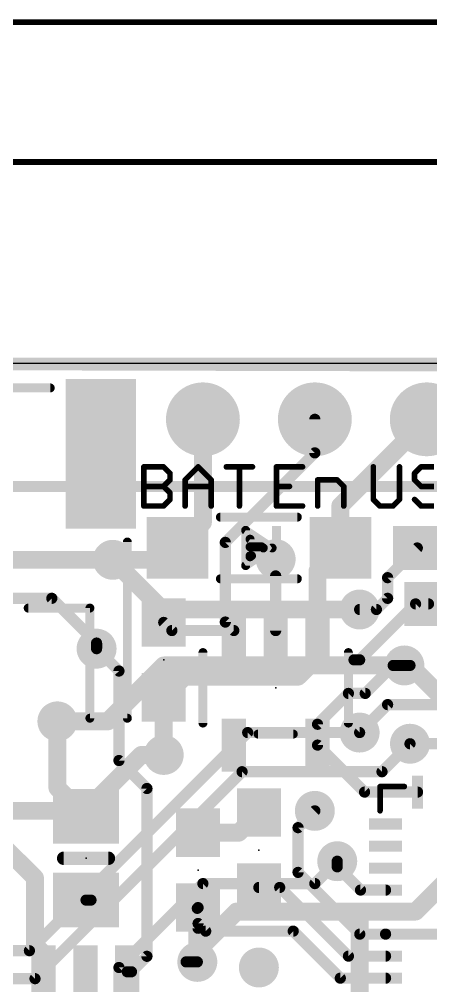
# Model space of a CAD drawing. Extents: x -9.1 to 62.5, y -8.5 to 33.
# Drawn here: x 12.34 to 21.68, y 8.73 to 30.67 of the extents above; entities that cross this region are included whole.
import ezdxf

# ---------------------------------------------------------------- set-up
doc = ezdxf.new("R2010")
doc.units = 0
for name, color, linetype in [('1', 12, 'CONTINUOUS'), ('16', 132, 'CONTINUOUS'), ('17', 110, 'CONTINUOUS'), ('18', 110, 'CONTINUOUS'), ('20', 53, 'CONTINUOUS'), ('21', 40, 'CONTINUOUS'), ('23', 40, 'CONTINUOUS'), ('47', 253, 'CONTINUOUS')]:
    doc.layers.add(name, color=color, linetype=linetype)

# ---------------------------------------------------------------- blocks, each defined once
blk = doc.blocks.new('RECT')
blk.add_solid([(-0.5, -0.5), (0.5, -0.5), (-0.5, 0.5), (0.5, 0.5)])
blk = doc.blocks.new('ROUNDP')
at = {"const_width": 0.5}
blk.add_lwpolyline([(0, -0.25, 1), (0, 0.25, 1), (0, -0.25)], format="xyb", dxfattribs=at)
blk = doc.blocks.new('ROUNDV')
at = {"const_width": 0.5}
blk.add_lwpolyline([(0, -0.25, 1), (0, 0.25, 1), (0, -0.25)], format="xyb", dxfattribs=at)

msp = doc.modelspace()

# ---------------------------------------------------------------- linework, layer by layer
at = {"layer": '1'}
for points, const_width in [([(50.927, 22.733), (0, 22.86)], 0.254), ([(16.51, 21.59), (16.51, 19.249)], 0.4064), ([(19.63, 19.63), (21.59, 21.59)], 0.4064), ([(19.05, 20.828), (19.05, 21.59)], 0.254), ([(17.018, 18.796), (19.05, 20.828)], 0.254), ([(19.63, 18.669), (19.63, 19.63)], 0.4064), ([(16.51, 19.249), (15.93, 18.669)], 0.4064), ([(15.93, 18.669), (15.6612, 18.4002)], 0.4064), ([(17.018, 16.9871), (17.018, 18.796)], 0.254), ([(19.63, 18.669), (19.111, 18.15)], 0.4064), ([(20.701, 17.995), (21.375, 18.669)], 0.254), ([(11.9232, 18.4002), (14.4642, 18.4002)], 0.4064), ([(15.6612, 18.4002), (14.4642, 18.4002)], 0.4064), ([(19.111, 18.15), (19.111, 16.7941)], 0.4064), ([(18.161, 16.7941), (18.161, 18.034)], 0.254), ([(20.701, 17.526), (20.701, 17.995)], 0.254), ([(20.701, 17.526), (20.447, 17.272)], 0.254), ([(21.336, 17.399), (20.066, 16.129)], 0.254), ([(20.447, 17.272), (20.066, 17.272)], 0.254), ([(21.629, 17.399), (21.336, 17.399)], 0.254), ([(17.211, 16.7941), (17.018, 16.9871)], 0.254), ([(15.621, 16.979), (15.8059, 16.7941)], 0.254), ([(15.8059, 16.7941), (17.211, 16.7941)], 0.254), ([(19.111, 16.19), (19.111, 16.7941)], 0.4064), ([(14.605, 15.875), (14.097, 16.383)], 0.254), ([(18.669, 15.748), (19.111, 16.19)], 0.4064), ([(20.066, 16.129), (19.939, 16.129)], 0.254), ([(20.193, 15.367), (20.828, 16.002)], 0.254), ([(20.828, 16.002), (21.082, 16.002)], 0.254), ([(14.605, 13.843), (14.605, 15.875)], 0.254), ([(15.621, 15.279), (16.09, 15.748)], 0.4064), ([(16.09, 15.748), (18.669, 15.748)], 0.4064), ([(15.621, 15.279), (15.621, 13.97)], 0.4064), ([(19.111, 14.666), (19.812, 15.367)], 0.254), ([(19.812, 15.367), (20.193, 15.367)], 0.254), ([(20.066, 14.478), (20.701, 15.113)], 0.254), ([(20.701, 15.113), (21.971, 15.113)], 0.254), ([(13.208, 14.732), (13.208, 13.224)], 0.4064), ([(19.111, 14.1939), (19.111, 14.666)], 0.254), ([(20.1779, 13.127), (19.111, 14.1939)], 0.254), ([(21.209, 14.224), (22.098, 14.224)], 0.254), ([(15.24, 13.208), (14.605, 13.843)], 0.254), ([(13.208, 13.224), (13.858, 12.574)], 0.4064), ([(15.24, 9.398), (15.24, 13.208)], 0.254), ([(21.38, 13.127), (20.1779, 13.127)], 0.254), ([(17.323, 12.204), (17.78, 12.661)], 0.4064), ([(18.669, 12.319), (19.05, 12.7)], 0.254), ([(12.7, 11.176), (11.75, 12.126)], 0.4064), ([(16.4, 12.204), (17.323, 12.204)], 0.4064), ([(18.669, 11.303), (18.669, 12.319)], 0.254), ([(19.558, 11.43), (19.558, 11.557)], 0.254), ([(20.07, 9.902), (18.669, 11.303)], 0.254), ([(20.086, 10.902), (19.558, 11.43)], 0.254), ([(12.7, 11.176), (12.7, 9.652)], 0.4064), ([(18.253, 10.961), (17.78, 10.961)], 0.254), ([(19.812, 9.402), (18.253, 10.961)], 0.254), ([(20.655, 10.902), (20.086, 10.902)], 0.254), ([(13.97, 10.674), (13.858, 10.674)], 0.254), ([(16.383, 10.487), (16.383, 9.271)], 0.4064), ([(16.4, 10.504), (16.383, 10.487)], 0.254), ([(16.4, 10.0351), (16.4, 10.504)], 0.254), ([(16.4, 10.143), (16.4, 10.504)], 0.254), ([(16.5735, 9.9695), (16.4, 10.143)], 0.254), ([(18.5599, 9.9695), (16.5735, 9.9695)], 0.254), ([(19.6274, 8.902), (18.5599, 9.9695)], 0.254), ([(20.655, 9.902), (20.07, 9.902)], 0.254), ([(20.655, 9.902), (23.88, 9.902)], 0.254), ([(12.7, 9.652), (12.893, 9.459)], 0.4064), ([(12.893, 9.459), (12.893, 9.0471)], 0.4064), ([(14.8891, 9.0471), (15.24, 9.398)], 0.254), ([(20.655, 9.402), (19.812, 9.402)], 0.254), ([(14.793, 9.0471), (14.8891, 9.0471)], 0.254), ([(20.655, 8.902), (19.6274, 8.902)], 0.254)]:
    msp.add_lwpolyline(points, dxfattribs=dict(at, const_width=const_width))
for points, const_width in [([(16.6116, 21.59, 1), (16.4084, 21.59)], 0.2032), ([(21.6618, 21.5182, 1), (21.5182, 21.6618)], 0.2032), ([(19.1135, 21.59, 1), (18.9865, 21.59)], 0.127), ([(18.9865, 20.828, 1), (19.1135, 20.828)], 0.127), ([(19.0949, 20.7831, 1), (19.0051, 20.8729)], 0.127), ([(19.7316, 19.63, 1), (19.5284, 19.63)], 0.2032), ([(19.5582, 19.7018, 1), (19.7018, 19.5582)], 0.2032), ([(16.4084, 19.249, 1), (16.6116, 19.249)], 0.2032), ([(16.5818, 19.1772, 1), (16.4382, 19.3208)], 0.2032), ([(16.0018, 18.5972, 1), (15.8582, 18.7408)], 0.2032), ([(17.0815, 18.796, 1), (16.9545, 18.796)], 0.127), ([(16.9731, 18.8409, 1), (17.0629, 18.7511)], 0.127), ([(19.7018, 18.5972, 1), (19.5582, 18.7408)], 0.2032), ([(15.8582, 18.7408, 1), (16.0018, 18.5972)], 0.2032), ([(19.5284, 18.669, 1), (19.7316, 18.669)], 0.2032), ([(21.4199, 18.6241, 1), (21.3301, 18.7139)], 0.127), ([(14.4642, 18.5018, 1), (14.4642, 18.2986)], 0.2032), ([(14.4642, 18.2986, 1), (14.4642, 18.5018)], 0.2032), ([(15.5894, 18.4721, 1), (15.7331, 18.3284)], 0.2032), ([(15.6612, 18.2986, 1), (15.6612, 18.5018)], 0.2032), ([(19.2126, 18.15, 1), (19.0094, 18.15)], 0.2032), ([(19.0392, 18.2218, 1), (19.1828, 18.0782)], 0.2032), ([(18.2245, 18.034, 1), (18.0975, 18.034)], 0.127), ([(20.7645, 17.995, 1), (20.6375, 17.995)], 0.127), ([(20.6561, 18.0399, 1), (20.7459, 17.9501)], 0.127), ([(20.6375, 17.526, 1), (20.7645, 17.526)], 0.127), ([(20.7459, 17.4811, 1), (20.6561, 17.5709)], 0.127), ([(20.066, 17.3355, 1), (20.066, 17.2085)], 0.127), ([(20.4021, 17.3169, 1), (20.4919, 17.2271)], 0.127), ([(20.447, 17.2085, 1), (20.447, 17.3355)], 0.127), ([(21.336, 17.4625, 1), (21.336, 17.3355)], 0.127), ([(21.3809, 17.3541, 1), (21.2911, 17.4439)], 0.127), ([(21.629, 17.3355, 1), (21.629, 17.4625)], 0.127), ([(17.0629, 17.032, 1), (16.9731, 16.9422)], 0.127), ([(15.6659, 17.0239, 1), (15.5761, 16.9341)], 0.127), ([(15.8059, 16.8576, 1), (15.8059, 16.7306)], 0.127), ([(15.761, 16.7492, 1), (15.8508, 16.839)], 0.127), ([(16.9545, 16.9871, 1), (17.0815, 16.9871)], 0.127), ([(17.1661, 16.7492, 1), (17.2559, 16.839)], 0.127), ([(17.211, 16.7306, 1), (17.211, 16.8576)], 0.127), ([(19.2126, 16.7941, 1), (19.0094, 16.7941)], 0.2032), ([(19.0094, 16.7941, 1), (19.2126, 16.7941)], 0.2032), ([(18.0975, 16.7941, 1), (18.2245, 16.7941)], 0.127), ([(14.1419, 16.4279, 1), (14.0521, 16.3381)], 0.127), ([(19.0094, 16.19, 1), (19.2126, 16.19)], 0.2032), ([(19.1828, 16.1182, 1), (19.0392, 16.2618)], 0.2032), ([(19.939, 16.1925, 1), (19.939, 16.0655)], 0.127), ([(20.0211, 16.1739, 1), (20.1109, 16.0841)], 0.127), ([(20.066, 16.0655, 1), (20.066, 16.1925)], 0.127), ([(20.828, 16.0655, 1), (20.828, 15.9385)], 0.127), ([(20.8729, 15.9571, 1), (20.7831, 16.0469)], 0.127), ([(21.082, 15.9385, 1), (21.082, 16.0655)], 0.127), ([(14.6685, 15.875, 1), (14.5415, 15.875)], 0.127), ([(14.5601, 15.8301, 1), (14.6499, 15.9199)], 0.127), ([(16.09, 15.8496, 1), (16.09, 15.6464)], 0.2032), ([(16.1618, 15.6762, 1), (16.0182, 15.8198)], 0.2032), ([(18.5972, 15.8198, 1), (18.7408, 15.6762)], 0.2032), ([(18.669, 15.6464, 1), (18.669, 15.8496)], 0.2032), ([(15.7226, 15.279, 1), (15.5194, 15.279)], 0.2032), ([(15.5492, 15.3508, 1), (15.6928, 15.2072)], 0.2032), ([(19.812, 15.4305, 1), (19.812, 15.3035)], 0.127), ([(19.8569, 15.3221, 1), (19.7671, 15.4119)], 0.127), ([(20.1481, 15.4119, 1), (20.2379, 15.3221)], 0.127), ([(20.193, 15.3035, 1), (20.193, 15.4305)], 0.127), ([(20.701, 15.1765, 1), (20.701, 15.0495)], 0.127), ([(20.7459, 15.0681, 1), (20.6561, 15.1579)], 0.127), ([(13.3096, 14.732, 1), (13.1064, 14.732)], 0.2032), ([(19.1745, 14.666, 1), (19.0475, 14.666)], 0.127), ([(19.0661, 14.7109, 1), (19.1559, 14.6211)], 0.127), ([(20.0211, 14.5229, 1), (20.1109, 14.4331)], 0.127), ([(19.1559, 14.2388, 1), (19.0661, 14.149)], 0.127), ([(21.209, 14.2875, 1), (21.209, 14.1605)], 0.127), ([(15.5194, 13.97, 1), (15.7226, 13.97)], 0.2032), ([(19.0475, 14.1939, 1), (19.1745, 14.1939)], 0.127), ([(14.6499, 13.8879, 1), (14.5601, 13.7981)], 0.127), ([(14.5415, 13.843, 1), (14.6685, 13.843)], 0.127), ([(13.2798, 13.2958, 1), (13.1362, 13.1522)], 0.2032), ([(13.1064, 13.224, 1), (13.3096, 13.224)], 0.2032), ([(15.3035, 13.208, 1), (15.1765, 13.208)], 0.127), ([(15.1951, 13.1631, 1), (15.2849, 13.2529)], 0.127), ([(20.1779, 13.1905, 1), (20.1779, 13.0635)], 0.127), ([(20.133, 13.0821, 1), (20.2228, 13.1719)], 0.127), ([(21.38, 13.0635, 1), (21.38, 13.1905)], 0.127), ([(13.7862, 12.5022, 1), (13.9298, 12.6458)], 0.2032), ([(17.8518, 12.5892, 1), (17.7082, 12.7328)], 0.2032), ([(19.0949, 12.6551, 1), (19.0051, 12.7449)], 0.127), ([(16.4, 12.3056, 1), (16.4, 12.1024)], 0.2032), ([(17.2512, 12.2758, 1), (17.3948, 12.1322)], 0.2032), ([(17.323, 12.1024, 1), (17.323, 12.3056)], 0.2032), ([(18.7325, 12.319, 1), (18.6055, 12.319)], 0.127), ([(18.6241, 12.3639, 1), (18.7139, 12.2741)], 0.127), ([(19.6215, 11.557, 1), (19.4945, 11.557)], 0.127), ([(18.7139, 11.3479, 1), (18.6241, 11.2581)], 0.127), ([(19.6029, 11.4749, 1), (19.5131, 11.3851)], 0.127), ([(19.4945, 11.43, 1), (19.6215, 11.43)], 0.127), ([(12.8016, 11.176, 1), (12.5984, 11.176)], 0.2032), ([(12.6282, 11.1042, 1), (12.7718, 11.2478)], 0.2032), ([(18.6055, 11.303, 1), (18.7325, 11.303)], 0.127), ([(17.78, 11.0245, 1), (17.78, 10.8975)], 0.127), ([(18.2979, 11.0059, 1), (18.2081, 10.9161)], 0.127), ([(18.253, 10.8975, 1), (18.253, 11.0245)], 0.127), ([(20.086, 10.9655, 1), (20.086, 10.8385)], 0.127), ([(20.0411, 10.8571, 1), (20.1309, 10.9469)], 0.127), ([(20.655, 10.8385, 1), (20.655, 10.9655)], 0.127), ([(13.858, 10.7375, 1), (13.858, 10.6105)], 0.127), ([(13.97, 10.6105, 1), (13.97, 10.7375)], 0.127), ([(16.4846, 10.487, 1), (16.2814, 10.487)], 0.2032), ([(16.3381, 10.5319, 1), (16.4279, 10.4421)], 0.127), ([(16.4635, 10.504, 1), (16.3365, 10.504)], 0.127), ([(16.4635, 10.504, 1), (16.3365, 10.504)], 0.127), ([(16.4449, 10.4591, 1), (16.3551, 10.5489)], 0.127), ([(16.4449, 10.1879, 1), (16.3551, 10.0981)], 0.127), ([(16.3365, 10.143, 1), (16.4635, 10.143)], 0.127), ([(16.3365, 10.0351, 1), (16.4635, 10.0351)], 0.127), ([(16.5735, 10.033, 1), (16.5735, 9.906)], 0.127), ([(18.6048, 10.0144, 1), (18.515, 9.9246)], 0.127), ([(18.5599, 9.906, 1), (18.5599, 10.033)], 0.127), ([(16.5286, 9.9246, 1), (16.6184, 10.0144)], 0.127), ([(20.07, 9.9655, 1), (20.07, 9.8385)], 0.127), ([(20.0251, 9.8571, 1), (20.1149, 9.9469)], 0.127), ([(20.655, 9.9655, 1), (20.655, 9.8385)], 0.127), ([(20.655, 9.8385, 1), (20.655, 9.9655)], 0.127), ([(12.5984, 9.652, 1), (12.8016, 9.652)], 0.2032), ([(12.7718, 9.7238, 1), (12.6282, 9.5802)], 0.2032), ([(12.9946, 9.459, 1), (12.7914, 9.459)], 0.2032), ([(12.8212, 9.3872, 1), (12.9648, 9.5308)], 0.2032), ([(15.1765, 9.398, 1), (15.3035, 9.398)], 0.127), ([(15.2849, 9.3531, 1), (15.1951, 9.4429)], 0.127), ([(19.812, 9.4655, 1), (19.812, 9.3385)], 0.127), ([(19.7671, 9.3571, 1), (19.8569, 9.4469)], 0.127), ([(20.655, 9.3385, 1), (20.655, 9.4655)], 0.127), ([(16.2814, 9.271, 1), (16.4846, 9.271)], 0.2032), ([(12.7914, 9.0471, 1), (12.9946, 9.0471)], 0.2032), ([(14.793, 9.1106, 1), (14.793, 8.9836)], 0.127), ([(14.8442, 9.092, 1), (14.934, 9.0022)], 0.127), ([(14.8891, 8.9836, 1), (14.8891, 9.1106)], 0.127), ([(19.6274, 8.9655, 1), (19.6274, 8.8385)], 0.127), ([(19.5825, 8.8571, 1), (19.6723, 8.9469)], 0.127), ([(20.655, 8.8385, 1), (20.655, 8.9655)], 0.127)]:
    msp.add_lwpolyline(points, format="xyb", dxfattribs=dict(at, const_width=const_width))
at = {"layer": '16'}
for points, const_width in [([(0, 22.86), (50.927, 22.86)], 0.254), ([(9.652, 20.066), (22.098, 20.066)], 0.254), ([(15.5924, 17.272), (14.4642, 18.4002)], 0.4064), ([(13.081, 17.526), (8.636, 17.526)], 0.254), ([(13.081, 17.526), (14.097, 16.51)], 0.254), ([(20.066, 17.272), (15.5924, 17.272)], 0.4064), ([(14.097, 16.51), (14.097, 16.383)], 0.254), ([(14.351, 14.732), (15.621, 16.002)], 0.4064), ([(15.621, 16.002), (21.082, 16.002)], 0.4064), ([(21.209, 16.002), (21.082, 16.002)], 0.254), ([(21.209, 16.002), (22.479, 14.732)], 0.4064), ([(14.351, 14.732), (13.208, 14.732)], 0.4064), ([(12.573, 9.525), (17.526, 14.478)], 0.254), ([(17.526, 14.478), (20.066, 14.478)], 0.254), ([(20.574, 13.589), (21.209, 14.224)], 0.254), ([(13.843, 12.7), (15.113, 13.97)], 0.4064), ([(15.113, 13.97), (15.621, 13.97)], 0.4064), ([(12.7, 8.89), (17.399, 13.589)], 0.254), ([(17.399, 13.589), (20.574, 13.589)], 0.254), ([(10.287, 12.7), (13.843, 12.7)], 0.4064), ([(19.05, 11.049), (19.558, 11.557)], 0.254), ([(22.479, 11.557), (21.336, 10.414)], 0.4064), ([(14.605, 9.144), (16.51, 11.049)], 0.254), ([(16.51, 11.049), (19.05, 11.049)], 0.254), ([(17.272, 10.414), (16.383, 9.525)], 0.4064), ([(20.066, 10.414), (17.272, 10.414)], 0.4064), ([(21.336, 10.414), (20.066, 10.414)], 0.4064), ([(20.066, 10.414), (20.066, 6.985)], 0.4064), ([(16.383, 9.525), (16.383, 9.271)], 0.4064), ([(8.763, 9.525), (12.573, 9.525)], 0.254), ([(14.605, 7.366), (14.605, 9.144)], 0.254), ([(16.129, 9.271), (16.383, 9.271)], 0.254), ([(8.128, 8.89), (12.7, 8.89)], 0.254)]:
    msp.add_lwpolyline(points, dxfattribs=dict(at, const_width=const_width))
for points, const_width in [([(14.5361, 18.4721, 1), (14.3924, 18.3284)], 0.2032), ([(13.1259, 17.5709, 1), (13.0361, 17.4811)], 0.127), ([(13.081, 17.4625, 1), (13.081, 17.5895)], 0.127), ([(15.5924, 17.3736, 1), (15.5924, 17.1704)], 0.2032), ([(15.5206, 17.2002, 1), (15.6643, 17.3438)], 0.2032), ([(20.066, 17.1704, 1), (20.066, 17.3736)], 0.2032), ([(14.1605, 16.51, 1), (14.0335, 16.51)], 0.127), ([(14.0521, 16.4651, 1), (14.1419, 16.5549)], 0.127), ([(14.0335, 16.383, 1), (14.1605, 16.383)], 0.127), ([(15.621, 16.1036, 1), (15.621, 15.9004)], 0.2032), ([(15.6928, 15.9302, 1), (15.5492, 16.0738)], 0.2032), ([(21.082, 16.0655, 1), (21.082, 15.9385)], 0.127), ([(21.082, 15.9004, 1), (21.082, 16.1036)], 0.2032), ([(21.2808, 16.0738, 1), (21.1372, 15.9302)], 0.2032), ([(21.209, 15.9385, 1), (21.209, 16.0655)], 0.127), ([(13.208, 14.8336, 1), (13.208, 14.6304)], 0.2032), ([(14.351, 14.6304, 1), (14.351, 14.8336)], 0.2032), ([(14.2792, 14.8038, 1), (14.4228, 14.6602)], 0.2032), ([(17.526, 14.5415, 1), (17.526, 14.4145)], 0.127), ([(17.5709, 14.4331, 1), (17.4811, 14.5229)], 0.127), ([(20.066, 14.4145, 1), (20.066, 14.5415)], 0.127), ([(21.2539, 14.1791, 1), (21.1641, 14.2689)], 0.127), ([(15.113, 14.0716, 1), (15.113, 13.8684)], 0.2032), ([(15.1848, 13.8982, 1), (15.0412, 14.0418)], 0.2032), ([(15.621, 13.8684, 1), (15.621, 14.0716)], 0.2032), ([(17.399, 13.6525, 1), (17.399, 13.5255)], 0.127), ([(17.4439, 13.5441, 1), (17.3541, 13.6339)], 0.127), ([(20.5291, 13.6339, 1), (20.6189, 13.5441)], 0.127), ([(20.574, 13.5255, 1), (20.574, 13.6525)], 0.127), ([(13.7712, 12.7718, 1), (13.9148, 12.6282)], 0.2032), ([(13.843, 12.5984, 1), (13.843, 12.8016)], 0.2032), ([(19.6029, 11.5121, 1), (19.5131, 11.6019)], 0.127), ([(16.51, 11.1125, 1), (16.51, 10.9855)], 0.127), ([(16.5549, 11.0041, 1), (16.4651, 11.0939)], 0.127), ([(19.0051, 11.0939, 1), (19.0949, 11.0041)], 0.127), ([(19.05, 10.9855, 1), (19.05, 11.1125)], 0.127), ([(17.272, 10.5156, 1), (17.272, 10.3124)], 0.2032), ([(17.3438, 10.3422, 1), (17.2002, 10.4858)], 0.2032), ([(20.066, 10.5156, 1), (20.066, 10.3124)], 0.2032), ([(20.1676, 10.414, 1), (19.9644, 10.414)], 0.2032), ([(20.066, 10.3124, 1), (20.066, 10.5156)], 0.2032), ([(21.2642, 10.4858, 1), (21.4078, 10.3422)], 0.2032), ([(21.336, 10.3124, 1), (21.336, 10.5156)], 0.2032), ([(16.4846, 9.525, 1), (16.2814, 9.525)], 0.2032), ([(16.3112, 9.5968, 1), (16.4548, 9.4532)], 0.2032), ([(12.5281, 9.5699, 1), (12.6179, 9.4801)], 0.127), ([(12.573, 9.4615, 1), (12.573, 9.5885)], 0.127), ([(14.6685, 9.144, 1), (14.5415, 9.144)], 0.127), ([(14.5601, 9.1889, 1), (14.6499, 9.0991)], 0.127), ([(16.129, 9.3345, 1), (16.129, 9.2075)], 0.127), ([(16.2814, 9.271, 1), (16.4846, 9.271)], 0.2032), ([(16.383, 9.2075, 1), (16.383, 9.3345)], 0.127), ([(12.6551, 8.9349, 1), (12.7449, 8.8451)], 0.127), ([(12.7, 8.8265, 1), (12.7, 8.9535)], 0.127)]:
    msp.add_lwpolyline(points, format="xyb", dxfattribs=dict(at, const_width=const_width))
at = {"layer": '20'}
msp.add_line((48.26, 22.86), (2.54, 22.86), dxfattribs=at)
at = {"layer": '21'}
for points, const_width in [([(8.545, 22.304), (13.045, 22.304)], 0.2032), ([(15.1702, 19.6215), (15.1702, 20.5113)], 0.127), ([(15.1702, 20.5113), (15.6151, 20.5113)], 0.127), ([(15.6151, 20.5113), (15.7634, 20.363)], 0.127), ([(15.7634, 20.363), (15.7634, 20.2147)], 0.127), ([(16.1057, 20.2147), (16.4023, 20.5113)], 0.127), ([(16.4023, 20.5113), (16.6989, 20.2147)], 0.127), ([(17.0413, 20.5113), (17.6344, 20.5113)], 0.127), ([(17.3378, 19.6215), (17.3378, 20.5113)], 0.127), ([(18.7712, 20.5113), (18.178, 20.5113)], 0.127), ([(18.178, 20.5113), (18.178, 19.6215)], 0.127), ([(20.3772, 20.5113), (20.3772, 19.7698)], 0.127), ([(20.9704, 19.7698), (20.9704, 20.5113)], 0.127), ([(21.461, 20.5113), (21.3127, 20.363)], 0.127), ([(21.3127, 20.363), (21.3127, 20.2147)], 0.127), ([(21.7576, 20.5113), (21.461, 20.5113)], 0.127), ([(15.7634, 20.2147), (15.6151, 20.0664)], 0.127), ([(16.1057, 19.6215), (16.1057, 20.2147)], 0.127), ([(16.6989, 20.2147), (16.6989, 19.6215)], 0.127), ([(19.1135, 19.6215), (19.1135, 20.2147)], 0.127), ([(19.1135, 20.2147), (19.5584, 20.2147)], 0.127), ([(19.5584, 20.2147), (19.7067, 20.0664)], 0.127), ([(21.3127, 20.2147), (21.461, 20.0664)], 0.127), ([(15.1702, 20.0664), (15.6151, 20.0664)], 0.127), ([(15.6151, 20.0664), (15.7634, 19.9181)], 0.127), ([(15.7634, 19.9181), (15.7634, 19.7698)], 0.127), ([(16.1057, 20.0664), (16.6989, 20.0664)], 0.127), ([(18.178, 20.0664), (18.4746, 20.0664)], 0.127), ([(19.7067, 20.0664), (19.7067, 19.6215)], 0.127), ([(21.461, 20.0664), (21.7576, 20.0664)], 0.127), ([(15.7634, 19.7698), (15.6151, 19.6215)], 0.127), ([(20.3772, 19.7698), (20.5255, 19.6215)], 0.127), ([(20.8221, 19.6215), (20.9704, 19.7698)], 0.127), ([(21.461, 19.6215), (21.3127, 19.7698)], 0.127), ([(15.6151, 19.6215), (15.1702, 19.6215)], 0.127), ([(18.178, 19.6215), (18.7712, 19.6215)], 0.127), ([(20.5255, 19.6215), (20.8221, 19.6215)], 0.127), ([(21.7576, 19.6215), (21.461, 19.6215)], 0.127), ([(16.907, 19.369), (18.653, 19.369)], 0.2032), ([(17.48, 18.269), (17.48, 19.069)], 0.2032), ([(17.48, 19.069), (18.08, 18.669)], 0.2032), ([(14.795, 18.804), (14.795, 14.804)], 0.2032), ([(17.58, 18.469), (17.58, 18.869)], 0.2032), ([(17.58, 18.869), (17.88, 18.669)], 0.2032), ([(18.08, 18.669), (17.48, 18.269)], 0.2032), ([(17.58, 18.6944), (17.8419, 18.6944)], 0.2032), ([(17.88, 18.669), (17.58, 18.469)], 0.2032), ([(17.58, 18.4912), (17.6133, 18.4912)], 0.2032), ([(18.653, 17.969), (16.907, 17.969)], 0.2032), ([(13.945, 17.304), (12.545, 17.304)], 0.2032), ([(13.945, 14.804), (13.945, 17.304)], 0.2032), ([(16.511, 14.694), (16.511, 16.294)], 0.2032), ([(19.811, 14.694), (19.811, 16.294)], 0.2032), ([(14.795, 14.804), (13.945, 14.804)], 0.2032), ([(18.561, 14.444), (17.761, 14.444)], 0.2032), ([(21.08, 13.252), (20.53, 13.252)], 0.127), ([(20.53, 13.252), (20.53, 12.702)], 0.127), ([(14.366, 11.624), (13.35, 11.624)], 0.3048)]:
    msp.add_lwpolyline(points, dxfattribs=dict(at, const_width=const_width))
for points, const_width in [([(13.045, 22.2532, 1), (13.045, 22.3548)], 0.1016), ([(15.202, 20.5113, 1), (15.1385, 20.5113)], 0.0635), ([(15.1702, 20.543, 1), (15.1702, 20.4795)], 0.0635), ([(15.6376, 20.5337, 1), (15.5926, 20.4888)], 0.0635), ([(15.6151, 20.4795, 1), (15.6151, 20.543)], 0.0635), ([(15.7951, 20.363, 1), (15.7316, 20.363)], 0.0635), ([(15.7409, 20.3405, 1), (15.7858, 20.3854)], 0.0635), ([(16.4248, 20.5337, 1), (16.3799, 20.4888)], 0.0635), ([(16.4248, 20.4888, 1), (16.3799, 20.5337)], 0.0635), ([(17.0413, 20.543, 1), (17.0413, 20.4795)], 0.0635), ([(17.3696, 20.5113, 1), (17.3061, 20.5113)], 0.0635), ([(17.6344, 20.4795, 1), (17.6344, 20.543)], 0.0635), ([(18.2097, 20.5113, 1), (18.1462, 20.5113)], 0.0635), ([(18.178, 20.543, 1), (18.178, 20.4795)], 0.0635), ([(18.7712, 20.4795, 1), (18.7712, 20.543)], 0.0635), ([(20.409, 20.5113, 1), (20.3455, 20.5113)], 0.0635), ([(21.0021, 20.5113, 1), (20.9386, 20.5113)], 0.0635), ([(21.3445, 20.363, 1), (21.281, 20.363)], 0.0635), ([(21.2903, 20.3854, 1), (21.3352, 20.3405)], 0.0635), ([(21.461, 20.543, 1), (21.461, 20.4795)], 0.0635), ([(21.4835, 20.4888, 1), (21.4386, 20.5337)], 0.0635), ([(15.7316, 20.2147, 1), (15.7951, 20.2147)], 0.0635), ([(15.7858, 20.1922, 1), (15.7409, 20.2371)], 0.0635), ([(16.1375, 20.2147, 1), (16.074, 20.2147)], 0.0635), ([(16.0833, 20.2371, 1), (16.1282, 20.1922)], 0.0635), ([(16.7307, 20.2147, 1), (16.6672, 20.2147)], 0.0635), ([(16.6765, 20.1922, 1), (16.7214, 20.2371)], 0.0635), ([(19.1135, 20.2464, 1), (19.1135, 20.1829)], 0.0635), ([(19.1453, 20.2147, 1), (19.0818, 20.2147)], 0.0635), ([(19.5808, 20.2371, 1), (19.5359, 20.1922)], 0.0635), ([(19.5584, 20.1829, 1), (19.5584, 20.2464)], 0.0635), ([(21.281, 20.2147, 1), (21.3445, 20.2147)], 0.0635), ([(21.3352, 20.2371, 1), (21.2903, 20.1922)], 0.0635), ([(15.1702, 20.0981, 1), (15.1702, 20.0346)], 0.0635), ([(15.6376, 20.0888, 1), (15.5926, 20.0439)], 0.0635), ([(15.5926, 20.0888, 1), (15.6376, 20.0439)], 0.0635), ([(15.6151, 20.0346, 1), (15.6151, 20.0981)], 0.0635), ([(15.7951, 19.9181, 1), (15.7316, 19.9181)], 0.0635), ([(15.7409, 19.8956, 1), (15.7858, 19.9405)], 0.0635), ([(16.1057, 20.0981, 1), (16.1057, 20.0346)], 0.0635), ([(16.6989, 20.0346, 1), (16.6989, 20.0981)], 0.0635), ([(18.178, 20.0981, 1), (18.178, 20.0346)], 0.0635), ([(18.4746, 20.0346, 1), (18.4746, 20.0981)], 0.0635), ([(19.7384, 20.0664, 1), (19.6749, 20.0664)], 0.0635), ([(19.6842, 20.0439, 1), (19.7291, 20.0888)], 0.0635), ([(21.461, 20.0981, 1), (21.461, 20.0346)], 0.0635), ([(21.4386, 20.0439, 1), (21.4835, 20.0888)], 0.0635), ([(15.7316, 19.7698, 1), (15.7951, 19.7698)], 0.0635), ([(15.7858, 19.7473, 1), (15.7409, 19.7922)], 0.0635), ([(20.3997, 19.7922, 1), (20.3548, 19.7473)], 0.0635), ([(20.3455, 19.7698, 1), (20.409, 19.7698)], 0.0635), ([(20.9386, 19.7698, 1), (21.0021, 19.7698)], 0.0635), ([(20.9928, 19.7473, 1), (20.9479, 19.7922)], 0.0635), ([(21.3352, 19.7922, 1), (21.2903, 19.7473)], 0.0635), ([(15.1702, 19.6532, 1), (15.1702, 19.5898)], 0.0635), ([(15.1385, 19.6215, 1), (15.202, 19.6215)], 0.0635), ([(15.5926, 19.644, 1), (15.6376, 19.599)], 0.0635), ([(15.6151, 19.5898, 1), (15.6151, 19.6532)], 0.0635), ([(16.074, 19.6215, 1), (16.1375, 19.6215)], 0.0635), ([(16.6672, 19.6215, 1), (16.7307, 19.6215)], 0.0635), ([(17.3061, 19.6215, 1), (17.3696, 19.6215)], 0.0635), ([(18.1462, 19.6215, 1), (18.2097, 19.6215)], 0.0635), ([(18.178, 19.6532, 1), (18.178, 19.5898)], 0.0635), ([(18.7712, 19.5898, 1), (18.7712, 19.6532)], 0.0635), ([(19.0818, 19.6215, 1), (19.1453, 19.6215)], 0.0635), ([(19.6749, 19.6215, 1), (19.7384, 19.6215)], 0.0635), ([(20.5255, 19.6532, 1), (20.5255, 19.5898)], 0.0635), ([(20.5031, 19.599, 1), (20.548, 19.644)], 0.0635), ([(20.7996, 19.644, 1), (20.8446, 19.599)], 0.0635), ([(20.8221, 19.5898, 1), (20.8221, 19.6532)], 0.0635), ([(21.461, 19.6532, 1), (21.461, 19.5898)], 0.0635), ([(21.4386, 19.599, 1), (21.4835, 19.644)], 0.0635), ([(16.907, 19.4198, 1), (16.907, 19.3182)], 0.1016), ([(18.653, 19.3182, 1), (18.653, 19.4198)], 0.1016), ([(17.5308, 19.069, 1), (17.4292, 19.069)], 0.1016), ([(17.5082, 19.1113, 1), (17.4518, 19.0267)], 0.1016), ([(14.8458, 18.804, 1), (14.7442, 18.804)], 0.1016), ([(17.6308, 18.869, 1), (17.5292, 18.869)], 0.1016), ([(17.6082, 18.9113, 1), (17.5518, 18.8267)], 0.1016), ([(17.58, 18.7452, 1), (17.58, 18.6436)], 0.1016), ([(17.8419, 18.6436, 1), (17.8419, 18.7452)], 0.1016), ([(17.9082, 18.6267, 1), (17.8518, 18.7113)], 0.1016), ([(17.8518, 18.6267, 1), (17.9082, 18.7113)], 0.1016), ([(18.1082, 18.6267, 1), (18.0518, 18.7113)], 0.1016), ([(18.0518, 18.6267, 1), (18.1082, 18.7113)], 0.1016), ([(17.58, 18.542, 1), (17.58, 18.4404)], 0.1016), ([(17.5518, 18.5113, 1), (17.6082, 18.4267)], 0.1016), ([(17.5292, 18.469, 1), (17.6308, 18.469)], 0.1016), ([(17.6133, 18.4404, 1), (17.6133, 18.542)], 0.1016), ([(17.4518, 18.3113, 1), (17.5082, 18.2267)], 0.1016), ([(17.4292, 18.269, 1), (17.5308, 18.269)], 0.1016), ([(16.907, 18.0198, 1), (16.907, 17.9182)], 0.1016), ([(18.653, 17.9182, 1), (18.653, 18.0198)], 0.1016), ([(12.545, 17.3548, 1), (12.545, 17.2532)], 0.1016), ([(13.9958, 17.304, 1), (13.8942, 17.304)], 0.1016), ([(13.945, 17.2532, 1), (13.945, 17.3548)], 0.1016), ([(16.5618, 16.294, 1), (16.4602, 16.294)], 0.1016), ([(19.8618, 16.294, 1), (19.7602, 16.294)], 0.1016), ([(13.945, 14.8548, 1), (13.945, 14.7532)], 0.1016), ([(13.8942, 14.804, 1), (13.9958, 14.804)], 0.1016), ([(14.7442, 14.804, 1), (14.8458, 14.804)], 0.1016), ([(14.795, 14.7532, 1), (14.795, 14.8548)], 0.1016), ([(16.4602, 14.694, 1), (16.5618, 14.694)], 0.1016), ([(19.7602, 14.694, 1), (19.8618, 14.694)], 0.1016), ([(17.761, 14.4948, 1), (17.761, 14.3932)], 0.1016), ([(18.561, 14.3932, 1), (18.561, 14.4948)], 0.1016), ([(20.53, 13.2838, 1), (20.53, 13.2203)], 0.0635), ([(20.5617, 13.252, 1), (20.4983, 13.252)], 0.0635), ([(21.08, 13.2203, 1), (21.08, 13.2838)], 0.0635), ([(20.4983, 12.702, 1), (20.5617, 12.702)], 0.0635), ([(13.35, 11.7002, 1), (13.35, 11.5478)], 0.1524), ([(14.366, 11.5478, 1), (14.366, 11.7002)], 0.1524)]:
    msp.add_lwpolyline(points, format="xyb", dxfattribs=dict(at, const_width=const_width))
at = {"layer": '23'}
for p in [(17.78, 18.669), (15.621, 16.129), (18.161, 15.494), (17.78, 11.811), (13.858, 11.624), (16.4, 11.354)]:
    msp.add_point(p, dxfattribs=at)
at = {"layer": '47', "const_width": 0.13}
for points in [[(0.192, 30.607), (50.735, 30.607)], [(2.605, 27.432), (48.195, 27.432)]]:
    msp.add_lwpolyline(points, dxfattribs=at)

# ---------------------------------------------------------------- block references
at = {"layer": '1'}
for p, xscale, yscale, rotation in [((14.195, 20.804), 3.4, 1.6, 90), ((15.93, 18.669), 1.4, 1.4, 270), ((19.63, 18.669), 1.4, 1.4, 270), ((17.211, 16.7941), 0.55, 1.2, 180), ((18.161, 16.7941), 0.55, 1.2, 180), ((19.111, 16.7941), 0.55, 1.2, 180), ((17.211, 14.1939), 0.55, 1.2, 180), ((19.111, 14.1939), 0.55, 1.2, 180), ((21.38, 13.127), 0.75, 0.25, 270), ((13.858, 12.574), 1.24, 1.5, 270), ((13.858, 10.674), 1.24, 1.5, 270), ((12.893, 9.0471), 0.55, 1.2, 180), ((13.843, 9.0471), 0.55, 1.2, 180), ((14.793, 9.0471), 0.55, 1.2, 180)]:
    msp.add_blockref('RECT', p, dxfattribs=dict(at, xscale=xscale, yscale=yscale, rotation=rotation))
at = {"layer": '1', "xscale": 1.1}
msp.add_blockref('RECT', (21.375, 18.669), dxfattribs=at)
for p, rotation in [((21.629, 17.399), 180), ((15.621, 16.979), 90), ((15.621, 15.279), 90), ((17.78, 12.661), 90), ((16.4, 12.204), 90), ((17.78, 10.961), 90), ((16.4, 10.504), 90)]:
    msp.add_blockref('RECT', p, dxfattribs=dict(at, rotation=rotation))
at = {"layer": '1', "xscale": 0.75, "yscale": 0.25}
for p in [(20.655, 12.402), (20.655, 11.902), (20.655, 11.402), (20.655, 10.902), (20.655, 10.402), (20.655, 9.902), (20.655, 9.402), (20.655, 8.902)]:
    msp.add_blockref('RECT', p, dxfattribs=at)
at = {"layer": '17', "xscale": 1.6764, "yscale": 1.6764, "rotation": 90}
for p in [(16.51, 21.59), (16.51, 21.59), (19.05, 21.59), (19.05, 21.59), (21.59, 21.59), (21.59, 21.59)]:
    msp.add_blockref('ROUNDP', p, dxfattribs=at)
at = {"layer": '18', "xscale": 0.9064, "yscale": 0.9064}
for p in [(14.4642, 18.4002), (14.4642, 18.4002), (18.161, 18.415), (18.161, 18.415), (20.066, 17.272), (20.066, 17.272), (14.097, 16.383), (14.097, 16.383), (21.082, 16.002), (21.082, 16.002), (13.208, 14.732), (13.208, 14.732), (20.066, 14.478), (20.066, 14.478), (21.209, 14.224), (21.209, 14.224), (15.621, 13.97), (15.621, 13.97), (19.05, 12.7), (19.05, 12.7), (19.558, 11.557), (19.558, 11.557), (16.383, 9.271), (16.383, 9.271), (17.78, 9.144), (17.78, 9.144)]:
    msp.add_blockref('ROUNDV', p, dxfattribs=at)
at = {"layer": '21', "xscale": 0.2, "rotation": 180}
msp.add_blockref('RECT', (18.18, 18.669), dxfattribs=at)

doc.saveas('drawing.dxf')
